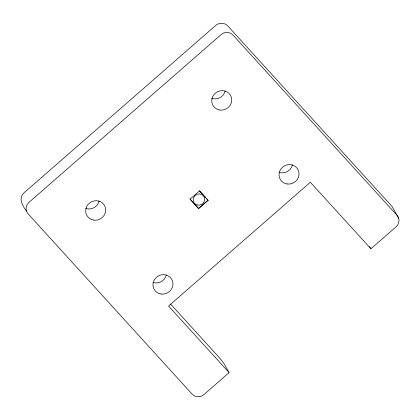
<?xml version="1.0" encoding="UTF-8"?>
<svg xmlns="http://www.w3.org/2000/svg" width="420" height="420" viewBox="0 0 420 420"><rect width="100%" height="100%" fill="white"/><g stroke="black" fill="none" stroke-linecap="round" stroke-linejoin="round"><path stroke-width="0.63" d="M207.974 200.146L208.115 200.398L198.66 208.656L198.518 208.404L207.974 200.146L206.252 198.256M229.1 372.614L203.889 394.627A8.384 7.98 -29.5 0 1 192.203 394.217L28.035 213.801A8.384 7.98 -29.5 0 1 28.954 202.382L221.188 34.535A8.384 7.98 -29.5 0 1 232.874 34.949L397.042 215.36A8.384 7.98 -29.5 0 1 396.118 226.779L370.907 248.792L310.354 182.249L168.546 306.07L229.1 372.614L224.023 363.641A8.384 0.546 48.9 0 0 217.371 355.483L170.588 304.07M199.358 190.68L205.391 197.305M208.115 200.398L199.505 190.937L190.05 199.19L198.66 208.656M189.908 198.938L198.518 208.404M398.622 218.043L391.965 206.388L227.797 25.977C224.837 22.591 219.518 22.407 216.038 25.158L23.804 193.006C17.997 198.334 22.743 206.157 26.455 211.118M369.642 246.55L370.907 248.792M292.441 164.819A10.117 9.629 -29.5 0 1 279.043 172.347M225.162 90.877A10.117 9.629 -29.5 0 1 211.764 98.406M99.104 200.944A10.117 9.629 -29.5 0 1 85.706 208.472M166.388 274.88A10.117 9.629 -29.5 0 1 152.99 282.413M197.227 204.997A5.859 5.575 -29.5 0 0 204.582 198.056A5.859 5.575 -29.5 0 0 195.006 195.568A5.859 5.575 -29.5 0 0 197.227 204.997M287.17 183.986A10.117 9.629 -29.5 0 0 298.457 170.725A10.117 9.629 -29.5 0 0 281.437 168.304A10.117 9.629 -29.5 0 0 287.17 183.986M219.886 110.045A10.117 9.629 -29.5 0 0 231.178 96.784A10.117 9.629 -29.5 0 0 214.158 94.364A10.117 9.629 -29.5 0 0 219.886 110.045M93.833 220.112A10.117 9.629 -29.5 0 0 105.121 206.85A10.117 9.629 -29.5 0 0 88.1 204.43A10.117 9.629 -29.5 0 0 93.833 220.112M161.112 294.047A10.117 9.629 -29.5 0 0 172.405 280.791A10.117 9.629 -29.5 0 0 155.384 278.371A10.117 9.629 -29.5 0 0 161.112 294.047"/></g></svg>
